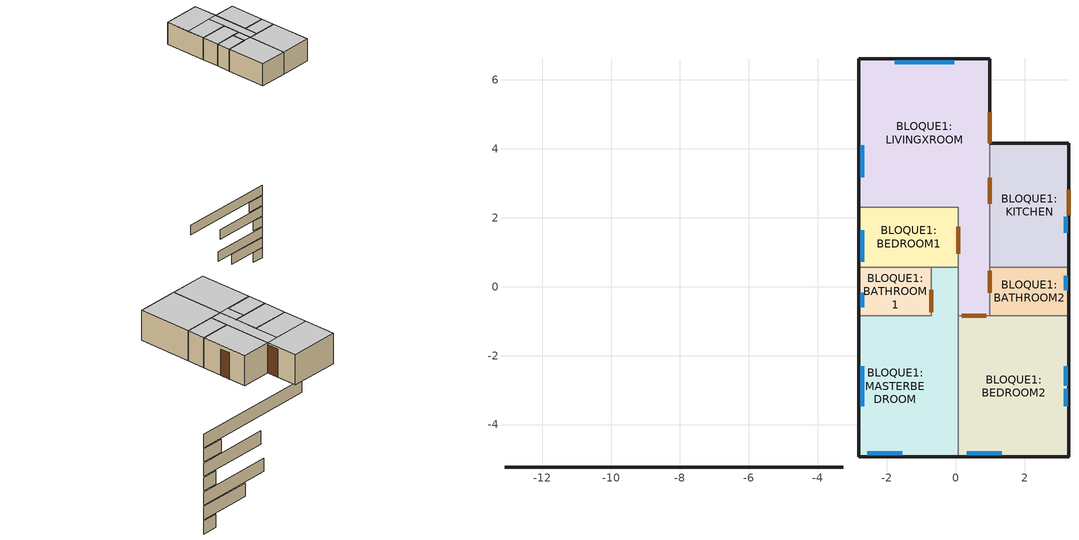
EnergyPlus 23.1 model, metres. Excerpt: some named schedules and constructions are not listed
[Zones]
BLOQUE1:LIVINGXROOM
 floor othersideconditionsmodel (SUELO CASO BASE MULCHEN): 0.08,2.31 0.99,2.3 0.99,-0.84 0.08,-0.84 z0; -2.81,6.61 0.99,6.61 0.99,2.3 -2.81,2.31 z0
 wall outside (MURO CASO BASE MULCHEN 01): 0.99,4.16 0.99,6.61 -2.81,6.61 -2.81,2.31 z0:2.3
 wall outside (LinearBridgingConstruction): -3.26,-5.24 -13.09,-5.24 z-11.1:-10.1
 wall to BLOQUE1:BEDROOM1 (Lightweight 2 x 25mm gypsum plasterboard with 100mm cavity): -2.81,2.31 0.08,2.31 0.08,0.56 z0:2.3
 wall to BLOQUE1:MASTERBEDROOM (Lightweight 2 x 25mm gypsum plasterboard with 100mm cavity): 0.08,0.56 0.08,-0.84 z0:2.3
 wall to BLOQUE1:BEDROOM2 (Lightweight 2 x 25mm gypsum plasterboard with 100mm cavity): 0.08,-0.84 0.99,-0.84 z0:2.3
 wall to BLOQUE1:BATHROOM2 (Lightweight 2 x 25mm gypsum plasterboard with 100mm cavity): 0.99,-0.84 0.99,0.56 z0:2.3
 wall to BLOQUE1:KITCHEN (Lightweight 2 x 25mm gypsum plasterboard with 100mm cavity): 0.99,0.56 0.99,4.16 z0:2.3
 window (VENTANA CASO BASE MULCHEN - 1001): -0.03,6.51 -1.77,6.51 z0.74:1.96; -2.71,4.11 -2.71,3.18 z1.04:1.96
 door inside (Puerta interior del proyecto): 0.08,1.74 0.08,0.95 z0:2.1; 0.18,-0.84 0.89,-0.84 / 0.99,-0.18 0.99,0.46 / 0.99,2.42 0.99,3.16 z0:2.12
 door (Copia de Wooden door): 0.99,4.17 0.99,5.06 z0:2.12
 ceiling adiabatic (CIELO FALSO CASO BASE MULCHEN_Reversed): 0.08,4.16 -2.81,4.16 -2.81,2.31 0.08,2.31 z2.3; 0.99,4.16 0.08,4.16 0.08,-0.84 0.99,-0.84 z2.3; 0.99,6.61 -2.81,6.61 -2.81,4.16 0.99,4.16 z2.3
BLOQUE1:BEDROOM1
 floor othersideconditionsmodel (SUELO CASO BASE MULCHEN): -2.81,2.31 0.08,2.31 0.08,0.56 -2.81,0.56 z0
 wall outside (MURO CASO BASE MULCHEN 01): -2.81,2.31 -2.81,0.56 z0:2.3
 wall outside (LinearBridgingConstruction): -3.26,-5.24 -5,-5.24 z-12.2:-11.2
 wall to BLOQUE1:BATHROOM1 (Lightweight 2 x 25mm gypsum plasterboard with 100mm cavity): -2.81,0.56 -0.71,0.56 z0:2.3
 wall to BLOQUE1:MASTERBEDROOM (Lightweight 2 x 25mm gypsum plasterboard with 100mm cavity): -0.71,0.56 0.08,0.56 z0:2.3
 window (VENTANA CASO BASE MULCHEN - 1001): -2.71,1.64 -2.71,0.73 z1.07:1.99
 ceiling adiabatic (CIELO FALSO CASO BASE MULCHEN_Reversed): 0.08,2.31 -2.81,2.31 -2.81,0.56 0.08,0.56 z2.3
BLOQUE1:MASTERBEDROOM
 floor othersideconditionsmodel (SUELO CASO BASE MULCHEN): -2.81,-0.84 -0.71,-0.84 -0.71,-4.94 -2.81,-4.94 z0; -0.71,0.56 0.08,0.56 0.08,-4.94 -0.71,-4.94 z0
 wall outside (MURO CASO BASE MULCHEN 01): -2.81,-0.84 -2.81,-4.94 0.08,-4.94 z0:2.3
 wall outside (LinearBridgingConstruction): -3.26,-5.24 -8.99,-5.24 z-13.3:-12.3
 wall to BLOQUE1:BATHROOM1 (Lightweight 2 x 25mm gypsum plasterboard with 100mm cavity): -0.71,0.56 -0.71,-0.84 -2.81,-0.84 z0:2.3
 wall to BLOQUE1:BEDROOM2 (Lightweight 2 x 25mm gypsum plasterboard with 100mm cavity): 0.08,-4.94 0.08,-0.84 z0:2.3
 window (VENTANA CASO BASE MULCHEN - 1001): -2.71,-2.3 -2.71,-3.47 z1.07:1.99; -2.57,-4.84 -1.55,-4.84 z1.03:1.96
 door inside (Puerta interior del proyecto): -0.71,-0.09 -0.71,-0.74 z0:2.11
 ceiling adiabatic (CIELO FALSO CASO BASE MULCHEN_Reversed): 0.08,0.56 -0.71,0.56 -0.71,-0.84 0.08,-0.84 z2.3; 0.08,-0.84 -2.81,-0.84 -2.81,-4.94 0.08,-4.94 z2.3
BLOQUE1:BEDROOM2
 floor othersideconditionsmodel (SUELO CASO BASE MULCHEN): 0.08,-0.84 3.29,-0.84 3.29,-4.94 0.08,-4.94 z0
 wall outside (MURO CASO BASE MULCHEN 01): 0.08,-4.94 3.29,-4.94 3.29,-0.84 z0:2.3
 wall outside (LinearBridgingConstruction): -3.26,-5.24 -9.26,-5.24 z-15.5:-14.5
 wall to BLOQUE1:BATHROOM2 (Lightweight 2 x 25mm gypsum plasterboard with 100mm cavity): 3.29,-0.84 0.99,-0.84 z0:2.3
 window (VENTANA CASO BASE MULCHEN - 1001): 0.32,-4.84 1.34,-4.84 z1.04:1.96; 3.19,-2.88 3.19,-2.31 / 3.19,-3.47 3.19,-2.96 z1.04:1.95
 ceiling adiabatic (CIELO FALSO CASO BASE MULCHEN_Reversed): 3.29,-0.84 0.08,-0.84 0.08,-4.94 3.29,-4.94 z2.3
BLOQUE1:BATHROOM2
 floor othersideconditionsmodel (SUELO CASO BASE MULCHEN): 0.99,0.56 3.29,0.56 3.29,-0.84 0.99,-0.84 z0
 wall outside (MURO CASO BASE MULCHEN 01): 3.29,-0.84 3.29,0.56 z0:2.3
 wall outside (LinearBridgingConstruction): -3.26,-5.24 -4.45,-5.24 z-17.7:-16.7
 wall to BLOQUE1:KITCHEN (Lightweight 2 x 25mm gypsum plasterboard with 100mm cavity_Rev): 3.29,0.56 0.99,0.56 z0:2.3
 window (VENTANA CASO BASE MULCHEN - 1001): 3.19,-0.1 3.19,0.32 z1.51:1.98
 ceiling adiabatic (CIELO FALSO CASO BASE MULCHEN_Reversed): 3.29,0.56 0.99,0.56 0.99,-0.84 3.29,-0.84 z2.3
BLOQUE1:KITCHEN
 floor othersideconditionsmodel (SUELO CASO BASE MULCHEN): 0.99,4.16 3.29,4.16 3.29,0.56 0.99,0.56 z0
 wall outside (MURO CASO BASE MULCHEN 01): 3.29,0.56 3.29,4.16 0.99,4.16 z0:2.3
 wall outside (LinearBridgingConstruction): -3.26,-5.24 -7.4,-5.24 z-16.6:-15.6
 window (VENTANA CASO BASE MULCHEN - 1001): 3.19,1.56 3.19,2.03 z1.04:1.95
 door (Puerta exterior del proyecto): 3.29,2.07 3.29,2.82 z0:1.99
 ceiling adiabatic (CIELO FALSO CASO BASE MULCHEN_Reversed): 3.29,4.16 0.99,4.16 0.99,0.56 3.29,0.56 z2.3
BLOQUE1:BATHROOM1
 floor othersideconditionsmodel (SUELO CASO BASE MULCHEN): -2.81,0.56 -0.71,0.56 -0.71,-0.84 -2.81,-0.84 z0
 wall outside (MURO CASO BASE MULCHEN 01): -2.81,0.56 -2.81,-0.84 z0:2.3
 wall outside (LinearBridgingConstruction): -3.26,-5.24 -4.45,-5.24 z-14.4:-13.4
 window (VENTANA CASO BASE MULCHEN - 1001): -2.71,-0.18 -2.71,-0.6 z1.5:1.98
 ceiling adiabatic (CIELO FALSO CASO BASE MULCHEN_Reversed): -0.71,0.56 -2.81,0.56 -2.81,-0.84 -0.71,-0.84 z2.3
[Construction]
Puerta interior del proyecto_Rev: Painted Oak_.035
[ZoneControl:Thermostat:OperativeTemperature] Radiative Fraction Input Mode=Constant; Fixed Radiative Fraction=0.5
Name | Thermostat
 | BLOQUE1:LIVINGXROOM Thermostat
 | BLOQUE1:BEDROOM1 Thermostat
 | BLOQUE1:MASTERBEDROOM Thermostat
 | BLOQUE1:BATHROOM1 Thermostat
 | BLOQUE1:BEDROOM2 Thermostat
 | BLOQUE1:KITCHEN Thermostat
 | BLOQUE1:BATHROOM2 Thermostat
[ZoneHVAC:IdealLoadsAirSystem] Maximum Heating Supply Air Temperature {C}=99; Minimum Cooling Supply Air Temperature {C}=-99; Maximum Heating Supply Air Humidity Ratio {kgWater/kgDryAir}=0.001; Minimum Cooling Supply Air Humidity Ratio {kgWater/kgDryAir}=0.01; Heating Limit=LimitCapacity; Maximum Heating Air Flow Rate {m3/s}=Autosize; Maximum Sensible Heating Capacity {W}=Autosize; Cooling Limit=LimitFlowRateAndCapacity; Maximum Cooling Air Flow Rate {m3/s}=Autosize; Maximum Total Cooling Capacity {W}=Autosize; Dehumidification Control Type=None; Humidification Control Type=None; Outdoor Air Economizer Type=NoEconomizer
Name | Heating Availability Schedule | Cooling Availability Schedule
BLOQUE1:LIVINGXROOM Ideal Loads Air | BLOQUE1:LIVINGXROOM Heating Availability Sch | BLOQUE1:LIVINGXROOM Cooling Availability Sch
BLOQUE1:BEDROOM1 Ideal Loads Air | BLOQUE1:BEDROOM1 Heating Availability Sch | BLOQUE1:BEDROOM1 Cooling Availability Sch
BLOQUE1:MASTERBEDROOM Ideal Loads Air | BLOQUE1:MASTERBEDROOM Heating Availability Sch | BLOQUE1:MASTERBEDROOM Cooling Availability Sch
BLOQUE1:BATHROOM1 Ideal Loads Air | BLOQUE1:BATHROOM1 Heating Availability Sch | BLOQUE1:BATHROOM1 Cooling Availability Sch
BLOQUE1:BEDROOM2 Ideal Loads Air | BLOQUE1:BEDROOM2 Heating Availability Sch | BLOQUE1:BEDROOM2 Cooling Availability Sch
BLOQUE1:KITCHEN Ideal Loads Air | BLOQUE1:KITCHEN Heating Availability Sch | BLOQUE1:KITCHEN Cooling Availability Sch
BLOQUE1:BATHROOM2 Ideal Loads Air | BLOQUE1:BATHROOM2 Heating Availability Sch | BLOQUE1:BATHROOM2 Cooling Availability Sch
[Schedule:Compact]
BLOQUE1:LIVINGXROOM Heating Availability Sch; BLOQUE1:LIVINGXROOM Cooling Availability Sch; BLOQUE1:BEDROOM1 Heating Availability Sch; BLOQUE1:BEDROOM1 Cooling Availability Sch; BLOQUE1:MASTERBEDROOM Heating Availability Sch; BLOQUE1:MASTERBEDROOM Cooling Availability Sch; BLOQUE1:BATHROOM1 Heating Availability Sch: Through: 01/01, For: Alldays, Until: 24:00, 1, Through: 01/02, For: Alldays, Until: 24:00, 1, Through: 01/03, For: Alldays, Until: 24:00, 1, Through: 01/04, For: Alldays, Until: 24:00, 1, Through: 01/05, For: Alldays, Until: 24:00, 1, Through: 01/06, For: Alldays, Until: 24:00, 1, Through: 01/07, For: Alldays, Until: 24:00, 1, Through: 01/08, For: Alldays, Until: 24:00, 1, Through: 01/09, For: Alldays, Until: 24:00, 1, Through: 01/10, For: Alldays, Until: 24:00, 1, Through: 01/11, For: Alldays, Until: 24:00, 1, Through: 01/12, For: Alldays, Until: 24:00, 1, Through: 01/13, For: Alldays, Until: 24:00, 1, Through: 01/14, For: Alldays, Until: 24:00, 1, Through: 01/15, For: Alldays, Until: 24:00, 1, Through: 01/16, For: Alldays, Until: 24:00, 1, Through: 01/17, For: Alldays, Until: 24:00, 1, Through: 01/18, For: Alldays, Until: 24:00, 1, Through: 01/19, For: Alldays, Until: 24:00, 1, Through: 01/20, For: Alldays, Until: 24:00, 1, Through: 01/21, For: Alldays, Until: 24:00, 1, Through: 01/22, For: Alldays, Until: 24:00, 1, Through: 01/23, For: Alldays, Until: 24:00, 1, Through: 01/24, For: Alldays, Until: 24:00, 1, Through: 01/25, For: Alldays, Until: 24:00, 1, Through: 01/26, For: Alldays, Until: 24:00, 1, Through: 01/27, For: Alldays, Until: 24:00, 1, Through: 01/28, For: Alldays, Until: 24:00, 1, Through: 01/29, For: Alldays, Until: 24:00, 1, Through: 01/30, For: Alldays, Until: 24:00, 1, Through: 01/31, For: Alldays, Until: 24:00, 1, Through: 02/01, For: Alldays, Until: 24:00, 1, Through: 02/02, For: Alldays, Until: 24:00, 1, Through: 02/03, For: Alldays, Until: 24:00, 1, Through: 02/04, For: Alldays, Until: 24:00, 1, Through: 02/05, For: Alldays, Until: 24:00, 1, Through: 02/06, For: Alldays, Until: 24:00, 1, Through: 02/07, For: Alldays, Until: 24:00, 1, Through: 02/08, For: Alldays, Until: 24:00, 1, Through: 02/09, For: Alldays, Until: 24:00, 1, Through: 02/10, For: Alldays, Until: 24:00, 1, Through: 02/11, For: Alldays, Until: 24:00, 1, Through: 02/12, For: Alldays, Until: 24:00, 1, Through: 02/13, For: Alldays, Until: 24:00, 1, Through: 02/14, For: Alldays, Until: 24:00, 1, Through: 02/15, For: Alldays, Until: 24:00, 1, Through: 02/16, For: Alldays, Until: 24:00, 1, Through: 02/17, For: Alldays, Until: 24:00, 1, Through: 02/18, For: Alldays, Until: 24:00, 1, Through: 02/19, For: Alldays, Until: 24:00, 1, Through: 02/20, For: Alldays, Until: 24:00, 1, Through: 02/21, For: Alldays, Until: 24:00, 1, Through: 02/22, For: Alldays, Until: 24:00, 1, Through: 02/23, For: Alldays, Until: 24:00, 1, Through: 02/24, For: Alldays, Until: 24:00, 1, Through: 02/25, For: Alldays, Until: 24:00, 1, Through: 02/26, For: Alldays, Until: 24:00, 1, Through: 02/27, For: Alldays, Until: 24:00, 1, Through: 02/28, For: Alldays, Until: 24:00, 1, Through: 03/01, For: Alldays, Until: 24:00, 1, Through: 03/02, For: Alldays, Until: 24:00, 1, Through: 03/03, For: Alldays, Until: 24:00, 1, Through: 03/04, For: Alldays, Until: 24:00, 1, Through: 03/05, For: Alldays, Until: 24:00, 1, Through: 03/06, For: Alldays, Until: 24:00, 1, Through: 03/07, For: Alldays, Until: 24:00, 1, Through: 03/08, For: Alldays, Until: 24:00, 1, Through: 03/09, For: Alldays, Until: 24:00, 1, Through: 03/10, For: Alldays, Until: 24:00, 1, Through: 03/11, For: Alldays, Until: 24:00, 1, Through: 03/12, For: Alldays, Until: 24:00, 1, Through: 03/13, For: Alldays, Until: 24:00, 1, Through: 03/14, For: Alldays, Until: 24:00, 1, Through: 03/15, For: Alldays, Until: 24:00, 1, Through: 03/16, For: Alldays, Until: 24:00, 1, Through: 03/17, For: Alldays, Until: 24:00, 1, Through: 03/18, For: Alldays, Until: 24:00, 1, Through: 03/19, For: Alldays, Until: 24:00, 1, Through: 03/20, For: Alldays, Until: 24:00, 1, Through: 03/21, For: Alldays, Until: 24:00, 1, Through: 03/22, For: Alldays, Until: 24:00, 1, Through: 03/23, For: Alldays, Until: 24:00, 1, Through: 03/24, For: Alldays, Until: 24:00, 1, Through: 03/25, For: Alldays, Until: 24:00, 1, Through: 03/26, For: Alldays, Until: 24:00, 1, Through: 03/27, For: Alldays, Until: 24:00, 1, Through: 03/28, For: Alldays, Until: 24:00, 1, Through: 03/29, For: Alldays, Until: 24:00, 1, Through: 03/30, For: Alldays, Until: 24:00, 1, Through: 03/31, For: Alldays, Until: 24:00, 1, Through: 04/01, For: Alldays, Until: 24:00, 1, Through: 04/02, For: Alldays, Until: 24:00, 1, Through: 04/03, For: Alldays, Until: 24:00, 1, Through: 04/04, For: Alldays, Until: 24:00, 1, Through: 04/05, For: Alldays, Until: 24:00, 1, Through: 04/06, For: Alldays, Until: 24:00, 1, Through: 04/07, For: Alldays, Until: 24:00, 1, Through: 04/08, For: Alldays, Until: 24:00, 1, Through: 04/09, For: Alldays, Until: 24:00, 1, Through: 04/10, For: Alldays, Until: 24:00, 1, Through: 04/11, For: Alldays, Until: 24:00, 1, Through: 04/12, For: Alldays, Until: 24:00, 1, Through: 04/13, For: Alldays, Until: 24:00, 1, Through: 04/14, For: Alldays, Until: 24:00, 1, Through: 04/15, For: Alldays, Until: 24:00, 1, Through: 04/16, For: Alldays, Until: 24:00, 1, Through: 04/17, For: Alldays, Until: 24:00, 1, Through: 04/18, For: Alldays, Until: 24:00, 1, Through: 04/19, For: Alldays, Until: 24:00, 1, Through: 04/20, For: Alldays, Until: 24:00, 1, Through: 04/21, For: Alldays, Until: 24:00, 1, Through: 04/22, For: Alldays, Until: 24:00, 1, Through: 04/23, For: Alldays, Until: 24:00, 1, Through: 04/24, For: Alldays, Until: 24:00, 1, Through: 04/25, For: Alldays, Until: 24:00, 1, Through: 04/26, For: Alldays, Until: 24:00, 1, Through: 04/27, For: Alldays, Until: 24:00, 1, Through: 04/28, For: Alldays, Until: 24:00, 1, Through: 04/29, For: Alldays, Until: 24:00, 1, Through: 04/30, For: Alldays, Until: 24:00, 1, Through: 05/01, For: Alldays, Until: 24:00, 1, Through: 05/02, For: Alldays, Until: 24:00, 1, Through: 05/03, For: Alldays, Until: 24:00, 1, Through: 05/04, For: Alldays, Until: 24:00, 1, Through: 05/05, For: Alldays, Until: 24:00, 1, Through: 05/06, For: Alldays, Until: 24:00, 1, Through: 05/07, For: Alldays, Until: 24:00, 1, Through: 05/08, For: Alldays, Until: 24:00, 1, Through: 05/09, For: Alldays, Until: 24:00, 1, Through: 05/10, For: Alldays, Until: 24:00, 1, Through: 05/11, For: Alldays, Until: 24:00, 1, Through: 05/12, For: Alldays, Until: 24:00, 1, Through: 05/13, For: Alldays, Until: 24:00, 1, Through: 05/14, For: Alldays, Until: 24:00, 1, Through: 05/15, For: Alldays, Until: 24:00, 1, Through: 05/16, For: Alldays, Until: 24:00, 1, Through: 05/17, For: Alldays, Until: 24:00, 1, Through: 05/18, For: Alldays, Until: 24:00, 1, Through: 05/19, For: Alldays, Until: 24:00, 1, Through: 05/20, For: Alldays, Until: 24:00, 1, Through: 05/21, For: Alldays, Until: 24:00, 1, Through: 05/22, For: Alldays, Until: 24:00, 1, Through: 05/23, For: Alldays, Until: 24:00, 1, Through: 05/24, For: Alldays, Until: 24:00, 1, Through: 05/25, For: Alldays, Until: 24:00, 1, Through: 05/26, For: Alldays, Until: 24:00, 1, Through: 05/27, For: Alldays, Until: 24:00, 1, Through: 05/28, For: Alldays, Until: 24:00, 1, Through: 05/29, For: Alldays, Until: 24:00, 1, Through: 05/30, For: Alldays, Until: 24:00, 1, Through: 05/31, For: Alldays, Until: 24:00, 1, Through: 06/01, For: Alldays, Until: 24:00, 1, Through: 06/02, For: Alldays, Until: 24:00, 1, Through: 06/03, For: Alldays, Until: 24:00, 1, Through: 06/04, For: Alldays, Until: 24:00, 1, Through: 06/05, For: Alldays, Until: 24:00, 1, Through: 06/06, For: Alldays, Until: 24:00, 1, Through: 06/07, For: Alldays, Until: 24:00, 1, Through: 06/08, For: Alldays, Until: 24:00, 1, Through: 06/09, For: Alldays, Until: 24:00, 1, Through: 06/10, For: Alldays, Until: 24:00, 1, Through: 06/11, For: Alldays, Until: 24:00, 1, Through: 06/12, For: Alldays, Until: 24:00, 1, Through: 06/13, For: Alldays, Until: 24:00, 1, Through: 06/14, For: Alldays, Until: 24:00, 1, Through: 06/15, For: Alldays, Until: 24:00, 1, Through: 06/16, For: Alldays, Until: 24:00, 1, Through: 06/17, For: Alldays, Until: 24:00, 1, Through: 06/18, For: Alldays, Until: 24:00, 1, Through: 06/19, For: Alldays, Until: 24:00, 1, Through: 06/20, For: Alldays, Until: 24:00, 1, Through: 06/21, For: Alldays, Until: 24:00, 1, Through: 06/22, For: Alldays, Until: 24:00, 1, Through: 06/23, For: Alldays, Until: 24:00, 1, Through: 06/24, For: Alldays, Until: 24:00, 1, Through: 06/25, For: Alldays, Until: 24:00, 1, Through: 06/26, For: Alldays, Until: 24:00, 1, Through: 06/27, For: Alldays, Until: 24:00, 1, Through: 06/28, For: Alldays, Until: 24:00, 1, Through: 06/29, For: Alldays, Until: 24:00, 1, Through: 06/30, For: Alldays, Until: 24:00, 1, Through: 07/01, For: Alldays, Until: 24:00, 1, Through: 07/02, For: Alldays, Until: 24:00, 1, Through: 07/03, For: Alldays, Until: 24:00, 1, Through: 07/04, For: Alldays, Until: 24:00, 1, Through: 07/05, For: Alldays, Until: 24:00, 1, Through: 07/06, For: Alldays, Until: 24:00, 1, Through: 07/07, For: Alldays, Until: 24:00, 1, Through: 07/08, For: Alldays, Until: 24:00, 1, Through: 07/09, For: Alldays, Until: 24:00, 1, Through: 07/10, For: Alldays, Until: 24:00, 1, Through: 07/11, For: Alldays, Until: 24:00, 1, Through: 07/12, For: Alldays, Until: 24:00, 1, Through: 07/13, For: Alldays, Until: 24:00, 1, Through: 07/14, For: Alldays, Until: 24:00, 1, Through: 07/15, For: Alldays, Until: 24:00, 1, Through: 07/16, For: Alldays, Until: 24:00, 1, Through: 07/17, For: Alldays, Until: 24:00, 1, Through: 07/18, For: Alldays, Until: 24:00, 1, Through: 07/19, For: Alldays, Until: 24:00, 1, Through: 07/20, For: Alldays, Until: 24:00, 1, Through: 07/21, For: Alldays, Until: 24:00, 1, Through: 07/22, For: Alldays, Until: 24:00, 1, Through: 07/23, For: Alldays, Until: 24:00, 1, Through: 07/24, For: Alldays, Until: 24:00, 1, Through: 07/25, For: Alldays, Until: 24:00, 1, Through: 07/26, For: Alldays, Until: 24:00, 1, Through: 07/27, For: Alldays, Until: 24:00, 1, Through: 07/28, For: Alldays, Until: 24:00, 1, Through: 07/29, For: Alldays, Until: 24:00, 1, Through: 07/30, For: Alldays, Until: 24:00, 1, Through: 07/31, For: Alldays, Until: 24:00, 1, Through: 08/01, For: Alldays, Until: 24:00, 1, Through: 08/02, For: Alldays, Until: 24:00, 1, Through: 08/03, For: Alldays, Until: 24:00, 1, Through: 08/04, For: Alldays, Until: 24:00, 1, Through: 08/05, For: Alldays, Until: 24:00, 1, Through: 08/06, For: Alldays, Until: 24:00, 1, Through: 08/07, For: Alldays, Until: 24:00, 1, Through: 08/08, For: Alldays, Until: 24:00, 1, Through: 08/09, For: Alldays, Until: 24:00, 1, Through: 08/10, For: Alldays, Until: 24:00, 1, Through: 08/11, For: Alldays, Until: 24:00, 1, Through: 08/12, For: Alldays, Until: 24:00, 1, Through: 08/13, For: Alldays, Until: 24:00, 1, Through: 08/14, For: Alldays, Until: 24:00, 1, Through: 08/15, For: Alldays, Until: 24:00, 1, Through: 08/16, For: Alldays, Until: 24:00, 1, Through: 08/17, For: Alldays, Until: 24:00, 1, Through: 08/18, For: Alldays, Until: 24:00, 1, Through: 08/19, For: Alldays, Until: 24:00, 1, Through: 08/20, For: Alldays, Until: 24:00, 1, Through: 08/21, For: Alldays, Until: 24:00, 1, Through: 08/22, For: Alldays, Until: 24:00, 1, Through: 08/23, For: Alldays, Until: 24:00, 1, Through: 08/24, For: Alldays, Until: 24:00, 1, Through: 08/25, For: Alldays, Until: 24:00, 1, Through: 08/26, For: Alldays, Until: 24:00, 1, Through: 08/27, For: Alldays, Until: 24:00, 1, Through: 08/28, For: Alldays, Until: 24:00, 1, Through: 08/29, For: Alldays, Until: 24:00, 1, Through: 08/30, For: Alldays, Until: 24:00, 1, Through: 08/31, For: Alldays, Until: 24:00, 1, Through: 09/01, For: Alldays, Until: 24:00, 1, Through: 09/02, For: Alldays, Until: 24:00, 1, Through: 09/03, For: Alldays, Until: 24:00, 1, Through: 09/04, For: Alldays, Until: 24:00, 1, Through: 09/05, For: Alldays, Until: 24:00, 1, Through: 09/06, For: Alldays, Until: 24:00, 1, Through: 09/07, For: Alldays, Until: 24:00, 1, Through: 09/08, For: Alldays, Until: 24:00, 1, Through: 09/09, For: Alldays, Until: 24:00, 1, Through: 09/10, For: Alldays, Until: 24:00, 1, Through: 09/11, For: Alldays, Until: 24:00, 1, Through: 09/12, For: Alldays, Until: 24:00, 1, Through: 09/13, For: Alldays, Until: 24:00, 1, Through: 09/14, For: Alldays, Until: 24:00, 1, Through: 09/15, For: Alldays, Until: 24:00, 1, Through: 09/16, For: Alldays, Until: 24:00, 1, Through: 09/17, For: Alldays, Until: 24:00, 1, Through: 09/18, For: Alldays, Until: 24:00, 1, Through: 09/19, For: Alldays, Until: 24:00, 1, Through: 09/20, For: Alldays, Until: 24:00, 1, Through: 09/21, For: Alldays, Until: 24:00, 1, Through: 09/22, For: Alldays, Until: 24:00, 1, Through: 09/23, For: Alldays, Until: 24:00, 1, Through: 09/24, For: Alldays, Until: 24:00, 1, Through: 09/25, For: Alldays, Until: 24:00, 1, Through: 09/26, For: Alldays, Until: 24:00, 1, Through: 09/27, For: Alldays, Until: 24:00, 1, Through: 09/28, For: Alldays, Until: 24:00, 1, Through: 09/29, For: Alldays, Until: 24:00, 1, Through: 09/30, For: Alldays, Until: 24:00, 1, Through: 10/01, For: Alldays, Until: 24:00, 1, Through: 10/02, For: Alldays, Until: 24:00, 1, Through: 10/03, For: Alldays, Until: 24:00, 1, Through: 10/04, For: Alldays, Until: 24:00, 1, Through: 10/05, For: Alldays, Until: 24:00, 1, Through: 10/06, For: Alldays, Until: 24:00, 1, Through: 10/07, For: Alldays, Until: 24:00, 1, Through: 10/08, For: Alldays, Until: 24:00, 1, Through: 10/09, For: Alldays, Until: 24:00, 1, Through: 10/10, For: Alldays, Until: 24:00, 1, Through: 10/11, For: Alldays, Until: 24:00, 1, Through: 10/12, For: Alldays, Until: 24:00, 1, Through: 10/13, For: Alldays, Until: 24:00, 1, Through: 10/14, For: Alldays, Until: 24:00, 1, Through: 10/15, For: Alldays, Until: 24:00, 1, Through: 10/16, For: Alldays, Until: 24:00, 1, Through: 10/17, For: Alldays, Until: 24:00, 1, Through: 10/18, For: Alldays, Until: 24:00, 1, Through: 10/19, For: Alldays, Until: 24:00, 1, Through: 10/20, For: Alldays, Until: 24:00, 1, Through: 10/21, For: Alldays, Until: 24:00, 1, Through: 10/22, For: Alldays, Until: 24:00, 1, Through: 10/23, For: Alldays, Until: 24:00, 1, Through: 10/24, For: Alldays, Until: 24:00, 1, Through: 10/25, For: Alldays, Until: 24:00, 1, Through: 10/26, For: Alldays, Until: 24:00, 1, Through: 10/27, For: Alldays, Until: 24:00, 1, Through: 10/28, For: Alldays, Until: 24:00, 1, Through: 10/29, For: Alldays, Until: 24:00, 1, Through: 10/30, For: Alldays, Until: 24:00, 1, Through: 10/31, For: Alldays, Until: 24:00, 1, Through: 11/01, For: Alldays, Until: 24:00, 1, Through: 11/02, For: Alldays, Until: 24:00, 1, Through: 11/03, For: Alldays, Until: 24:00, 1, Through: 11/04, For: Alldays, Until: 24:00, 1, Through: 11/05, For: Alldays, Until: 24:00, 1, Through: 11/06, For: Alldays, Until: 24:00, 1, Through: 11/07, For: Alldays, Until: 24:00, 1, Through: 11/08, For: Alldays, Until: 24:00, 1, Through: 11/09, For: Alldays, Until: 24:00, 1, Through: 11/10, For: Alldays, Until: 24:00, 1, Through: 11/11, For: Alldays, Until: 24:00, 1, Through: 11/12, For: Alldays, Until: 24:00, 1, Through: 11/13, For: Alldays, Until: 24:00, 1, Through: 11/14, For: Alldays, Until: 24:00, 1, Through: 11/15, For: Alldays, Until: 24:00, 1, Through: 11/16, For: Alldays, Until: 24:00, 1, Through: 11/17, For: Alldays, Until: 24:00, 1, Through: 11/18, For: Alldays, Until: 24:00, 1, Through: 11/19, For: Alldays, Until: 24:00, 1, Through: 11/20, For: Alldays, Until: 24:00, 1, Through: 11/21, For: Alldays, Until: 24:00, 1, Through: 11/22, For: Alldays, Until: 24:00, 1, Through: 11/23, For: Alldays, Until: 24:00, 1, Through: 11/24, For: Alldays, Until: 24:00, 1, Through: 11/25, For: Alldays, Until: 24:00, 1, Through: 11/26, For: Alldays, Until: 24:00, 1, Through: 11/27, For: Alldays, Until: 24:00, 1, Through: 11/28, For: Alldays, Until: 24:00, 1, Through: 11/29, For: Alldays, Until: 24:00, 1, Through: 11/30, For: Alldays, Until: 24:00, 1, Through: 12/01, For: Alldays, Until: 24:00, 1, Through: 12/02, For: Alldays, Until: 24:00, 1, Through: 12/03, For: Alldays, Until: 24:00, 1, Through: 12/04, For: Alldays, Until: 24:00, 1, Through: 12/05, For: Alldays, Until: 24:00, 1, Through: 12/06, For: Alldays, Until: 24:00, 1, Through: 12/07, For: Alldays, Until: 24:00, 1, Through: 12/08, For: Alldays, Until: 24:00, 1, Through: 12/09, For: Alldays, Until: 24:00, 1, Through: 12/10, For: Alldays, Until: 24:00, 1, Through: 12/11, For: Alldays, Until: 24:00, 1, Through: 12/12, For: Alldays, Until: 24:00, 1, Through: 12/13, For: Alldays, Until: 24:00, 1, Through: 12/14, For: Alldays, Until: 24:00, 1, Through: 12/15, For: Alldays, Until: 24:00, 1, Through: 12/16, For: Alldays, Until: 24:00, 1, Through: 12/17, For: Alldays, Until: 24:00, 1, Through: 12/18, For: Alldays, Until: 24:00, 1, Through: 12/19, For: Alldays, Until: 24:00, 1, Through: 12/20, For: Alldays, Until: 24:00, 1, Through: 12/21, For: Alldays, Until: 24:00, 1, Through: 12/22, For: Alldays, Until: 24:00, 1, Through: 12/23, For: Alldays, Until: 24:00, 1, Through: 12/24, For: Alldays, Until: 24:00, 1, Through: 12/25, For: Alldays, Until: 24:00, 1, Through: 12/26, For: Alldays, Until: 24:00, 1, Through: 12/27, For: Alldays, Until: 24:00, 1, Through: 12/28, For: Alldays, Until: 24:00, 1, Through: 12/29, For: Alldays, Until: 24:00, 1, Through: 12/30, For: Alldays, Until: 24:00, 1, Through: 12/31, For: Alldays, Until: 24:00, 1
BLOQUE1:LIVINGXROOM Cooling SP Sch; BLOQUE1:BEDROOM1 Cooling SP Sch; BLOQUE1:MASTERBEDROOM Cooling SP Sch; BLOQUE1:BATHROOM1 Cooling SP Sch: Through: 01/01, For: Alldays, Until: 24:00, 25, Through: 01/02, For: Alldays, Until: 24:00, 25, Through: 01/03, For: Alldays, Until: 24:00, 25, Through: 01/04, For: Alldays, Until: 24:00, 25, Through: 01/05, For: Alldays, Until: 24:00, 25, Through: 01/06, For: Alldays, Until: 24:00, 25, Through: 01/07, For: Alldays, Until: 24:00, 25, Through: 01/08, For: Alldays, Until: 24:00, 25, Through: 01/09, For: Alldays, Until: 24:00, 25, Through: 01/10, For: Alldays, Until: 24:00, 25, Through: 01/11, For: Alldays, Until: 24:00, 25, Through: 01/12, For: Alldays, Until: 24:00, 25, Through: 01/13, For: Alldays, Until: 24:00, 25, Through: 01/14, For: Alldays, Until: 24:00, 25, Through: 01/15, For: Alldays, Until: 24:00, 25, Through: 01/16, For: Alldays, Until: 24:00, 25, Through: 01/17, For: Alldays, Until: 24:00, 25, Through: 01/18, For: Alldays, Until: 24:00, 25, Through: 01/19, For: Alldays, Until: 24:00, 25, Through: 01/20, For: Alldays, Until: 24:00, 25, Through: 01/21, For: Alldays, Until: 24:00, 25, Through: 01/22, For: Alldays, Until: 24:00, 25, Through: 01/23, For: Alldays, Until: 24:00, 25, Through: 01/24, For: Alldays, Until: 24:00, 25, Through: 01/25, For: Alldays, Until: 24:00, 25, Through: 01/26, For: Alldays, Until: 24:00, 25, Through: 01/27, For: Alldays, Until: 24:00, 25, Through: 01/28, For: Alldays, Until: 24:00, 25, Through: 01/29, For: Alldays, Until: 24:00, 25, Through: 01/30, For: Alldays, Until: 24:00, 25, Through: 01/31, For: Alldays, Until: 24:00, 25, Through: 02/01, For: Alldays, Until: 24:00, 25, Through: 02/02, For: Alldays, Until: 24:00, 25, Through: 02/03, For: Alldays, Until: 24:00, 25, Through: 02/04, For: Alldays, Until: 24:00, 25, Through: 02/05, For: Alldays, Until: 24:00, 25, Through: 02/06, For: Alldays, Until: 24:00, 25, Through: 02/07, For: Alldays, Until: 24:00, 25, Through: 02/08, For: Alldays, Until: 24:00, 25, Through: 02/09, For: Alldays, Until: 24:00, 25, Through: 02/10, For: Alldays, Until: 24:00, 25, Through: 02/11, For: Alldays, Until: 24:00, 25, Through: 02/12, For: Alldays, Until: 24:00, 25, Through: 02/13, For: Alldays, Until: 24:00, 25, Through: 02/14, For: Alldays, Until: 24:00, 25, Through: 02/15, For: Alldays, Until: 24:00, 25, Through: 02/16, For: Alldays, Until: 24:00, 25, Through: 02/17, For: Alldays, Until: 24:00, 25, Through: 02/18, For: Alldays, Until: 24:00, 25, Through: 02/19, For: Alldays, Until: 24:00, 25, Through: 02/20, For: Alldays, Until: 24:00, 25, Through: 02/21, For: Alldays, Until: 24:00, 25, Through: 02/22, For: Alldays, Until: 24:00, 25, Through: 02/23, For: Alldays, Until: 24:00, 25, Through: 02/24, For: Alldays, Until: 24:00, 25, Through: 02/25, For: Alldays, Until: 24:00, 25, Through: 02/26, For: Alldays, Until: 24:00, 25, Through: 02/27, For: Alldays, Until: 24:00, 25, Through: 02/28, For: Alldays, Until: 24:00, 25, Through: 03/01, For: Alldays, Until: 24:00, 25, Through: 03/02, For: Alldays, Until: 24:00, 25, Through: 03/03, For: Alldays, Until: 24:00, 25, Through: 03/04, For: Alldays, Until: 24:00, 25, Through: 03/05, For: Alldays, Until: 24:00, 25, Through: 03/06, For: Alldays, Until: 24:00, 25, Through: 03/07, For: Alldays, Until: 24:00, 25, Through: 03/08, For: Alldays, Until: 24:00, 25, Through: 03/09, For: Alldays, Until: 24:00, 25, Through: 03/10, For: Alldays, Until: 24:00, 25, Through: 03/11, For: Alldays, Until: 24:00, 25, Through: 03/12, For: Alldays, Until: 24:00, 25, Through: 03/13, For: Alldays, Until: 24:00, 25, Through: 03/14, For: Alldays, Until: 24:00, 25, Through: 03/15, For: Alldays, Until: 24:00, 25, Through: 03/16, For: Alldays, Until: 24:00, 25, Through: 03/17, For: Alldays, Until: 24:00, 25, Through: 03/18, For: Alldays, Until: 24:00, 25, Through: 03/19, For: Alldays, Until: 24:00, 25, Through: 03/20, For: Alldays, Until: 24:00, 25, Through: 03/21, For: Alldays, Until: 24:00, 25, Through: 03/22, For: Alldays, Until: 24:00, 25, Through: 03/23, For: Alldays, Until: 24:00, 25, Through: 03/24, For: Alldays, Until: 24:00, 25, Through: 03/25, For: Alldays, Until: 24:00, 25, Through: 03/26, For: Alldays, Until: 24:00, 25, Through: 03/27, For: Alldays, Until: 24:00, 25, Through: 03/28, For: Alldays, Until: 24:00, 25, Through: 03/29, For: Alldays, Until: 24:00, 25, Through: 03/30, For: Alldays, Until: 24:00, 25, Through: 03/31, For: Alldays, Until: 24:00, 25, Through: 04/01, For: Alldays, Until: 24:00, 25, Through: 04/02, For: Alldays, Until: 24:00, 25, Through: 04/03, For: Alldays, Until: 24:00, 25, Through: 04/04, For: Alldays, Until: 24:00, 25, Through: 04/05, For: Alldays, Until: 24:00, 25, Through: 04/06, For: Alldays, Until: 24:00, 25, Through: 04/07, For: Alldays, Until: 24:00, 25, Through: 04/08, For: Alldays, Until: 24:00, 25, Through: 04/09, For: Alldays, Until: 24:00, 25, Through: 04/10, For: Alldays, Until: 24:00, 25, Through: 04/11, For: Alldays, Until: 24:00, 25, Through: 04/12, For: Alldays, Until: 24:00, 25, Through: 04/13, For: Alldays, Until: 24:00, 25, Through: 04/14, For: Alldays, Until: 24:00, 25, Through: 04/15, For: Alldays, Until: 24:00, 25, Through: 04/16, For: Alldays, Until: 24:00, 25, Through: 04/17, For: Alldays, Until: 24:00, 25, Through: 04/18, For: Alldays, Until: 24:00, 25, Through: 04/19, For: Alldays, Until: 24:00, 25, Through: 04/20, For: Alldays, Until: 24:00, 25, Through: 04/21, For: Alldays, Until: 24:00, 25, Through: 04/22, For: Alldays, Until: 24:00, 25, Through: 04/23, For: Alldays, Until: 24:00, 25, Through: 04/24, For: Alldays, Until: 24:00, 25, Through: 04/25, For: Alldays, Until: 24:00, 25, Through: 04/26, For: Alldays, Until: 24:00, 25, Through: 04/27, For: Alldays, Until: 24:00, 25, Through: 04/28, For: Alldays, Until: 24:00, 25, Through: 04/29, For: Alldays, Until: 24:00, 25, Through: 04/30, For: Alldays, Until: 24:00, 25, Through: 05/01, For: Alldays, Until: 24:00, 25, Through: 05/02, For: Alldays, Until: 24:00, 25, Through: 05/03, For: Alldays, Until: 24:00, 25, Through: 05/04, For: Alldays, Until: 24:00, 25, Through: 05/05, For: Alldays, Until: 24:00, 25, Through: 05/06, For: Alldays, Until: 24:00, 25, Through: 05/07, For: Alldays, Until: 24:00, 25, Through: 05/08, For: Alldays, Until: 24:00, 25, Through: 05/09, For: Alldays, Until: 24:00, 25, Through: 05/10, For: Alldays, Until: 24:00, 25, Through: 05/11, For: Alldays, Until: 24:00, 25, Through: 05/12, For: Alldays, Until: 24:00, 25, Through: 05/13, For: Alldays, Until: 24:00, 25, Through: 05/14, For: Alldays, Until: 24:00, 25, Through: 05/15, For: Alldays, Until: 24:00, 25, Through: 05/16, For: Alldays, Until: 24:00, 25, Through: 05/17, For: Alldays, Until: 24:00, 25, Through: 05/18, For: Alldays, Until: 24:00, 25, Through: 05/19, For: Alldays, Until: 24:00, 25, Through: 05/20, For: Alldays, Until: 24:00, 25, Through: 05/21, For: Alldays, Until: 24:00, 25, Through: 05/22, For: Alldays, Until: 24:00, 25, Through: 05/23, For: Alldays, Until: 24:00, 25, Through: 05/24, For: Alldays, Until: 24:00, 25, Through: 05/25, For: Alldays, Until: 24:00, 25, Through: 05/26, For: Alldays, Until: 24:00, 25, Through: 05/27, For: Alldays, Until: 24:00, 25, Through: 05/28, For: Alldays, Until: 24:00, 25, Through: 05/29, For: Alldays, Until: 24:00, 25, Through: 05/30, For: Alldays, Until: 24:00, 25, Through: 05/31, For: Alldays, Until: 24:00, 25, Through: 06/01, For: Alldays, Until: 24:00, 25, Through: 06/02, For: Alldays, Until: 24:00, 25, Through: 06/03, For: Alldays, Until: 24:00, 25, Through: 06/04, For: Alldays, Until: 24:00, 25, Through: 06/05, For: Alldays, Until: 24:00, 25, Through: 06/06, For: Alldays, Until: 24:00, 25, Through: 06/07, For: Alldays, Until: 24:00, 25, Through: 06/08, For: Alldays, Until: 24:00, 25, Through: 06/09, For: Alldays, Until: 24:00, 25, Through: 06/10, For: Alldays, Until: 24:00, 25, Through: 06/11, For: Alldays, Until: 24:00, 25, Through: 06/12, For: Alldays, Until: 24:00, 25, Through: 06/13, For: Alldays, Until: 24:00, 25, Through: 06/14, For: Alldays, Until: 24:00, 25, Through: 06/15, For: Alldays, Until: 24:00, 25, Through: 06/16, For: Alldays, Until: 24:00, 25, Through: 06/17, For: Alldays, Until: 24:00, 25, Through: 06/18, For: Alldays, Until: 24:00, 25, Through: 06/19, For: Alldays, Until: 24:00, 25, Through: 06/20, For: Alldays, Until: 24:00, 25, Through: 06/21, For: Alldays, Until: 24:00, 25, Through: 06/22, For: Alldays, Until: 24:00, 25, Through: 06/23, For: Alldays, Until: 24:00, 25, Through: 06/24, For: Alldays, Until: 24:00, 25, Through: 06/25, For: Alldays, Until: 24:00, 25, Through: 06/26, For: Alldays, Until: 24:00, 25, Through: 06/27, For: Alldays, Until: 24:00, 25, Through: 06/28, For: Alldays, Until: 24:00, 25, Through: 06/29, For: Alldays, Until: 24:00, 25, Through: 06/30, For: Alldays, Until: 24:00, 25, Through: 07/01, For: Alldays, Until: 24:00, 25, Through: 07/02, For: Alldays, Until: 24:00, 25, Through: 07/03, For: Alldays, Until: 24:00, 25, Through: 07/04, For: Alldays, Until: 24:00, 25, Through: 07/05, For: Alldays, Until: 24:00, 25, Through: 07/06, For: Alldays, Until: 24:00, 25, Through: 07/07, For: Alldays, Until: 24:00, 25, Through: 07/08, For: Alldays, Until: 24:00, 25, Through: 07/09, For: Alldays, Until: 24:00, 25, Through: 07/10, For: Alldays, Until: 24:00, 25, Through: 07/11, For: Alldays, Until: 24:00, 25, Through: 07/12, For: Alldays, Until: 24:00, 25, Through: 07/13, For: Alldays, Until: 24:00, 25, Through: 07/14, For: Alldays, Until: 24:00, 25, Through: 07/15, For: Alldays, Until: 24:00, 25, Through: 07/16, For: Alldays, Until: 24:00, 25, Through: 07/17, For: Alldays, Until: 24:00, 25, Through: 07/18, For: Alldays, Until: 24:00, 25, Through: 07/19, For: Alldays, Until: 24:00, 25, Through: 07/20, For: Alldays, Until: 24:00, 25, Through: 07/21, For: Alldays, Until: 24:00, 25, Through: 07/22, For: Alldays, Until: 24:00, 25, Through: 07/23, For: Alldays, Until: 24:00, 25, Through: 07/24, For: Alldays, Until: 24:00, 25, Through: 07/25, For: Alldays, Until: 24:00, 25, Through: 07/26, For: Alldays, Until: 24:00, 25, Through: 07/27, For: Alldays, Until: 24:00, 25, Through: 07/28, For: Alldays, Until: 24:00, 25, Through: 07/29, For: Alldays, Until: 24:00, 25, Through: 07/30, For: Alldays, Until: 24:00, 25, Through: 07/31, For: Alldays, Until: 24:00, 25, Through: 08/01, For: Alldays, Until: 24:00, 25, Through: 08/02, For: Alldays, Until: 24:00, 25, Through: 08/03, For: Alldays, Until: 24:00, 25, Through: 08/04, For: Alldays, Until: 24:00, 25, Through: 08/05, For: Alldays, Until: 24:00, 25, Through: 08/06, For: Alldays, Until: 24:00, 25, Through: 08/07, For: Alldays, Until: 24:00, 25, Through: 08/08, For: Alldays, Until: 24:00, 25, Through: 08/09, For: Alldays, Until: 24:00, 25, Through: 08/10, For: Alldays, Until: 24:00, 25, Through: 08/11, For: Alldays, Until: 24:00, 25, Through: 08/12, For: Alldays, Until: 24:00, 25, Through: 08/13, For: Alldays, Until: 24:00, 25, Through: 08/14, For: Alldays, Until: 24:00, 25, Through: 08/15, For: Alldays, Until: 24:00, 25, Through: 08/16, For: Alldays, Until: 24:00, 25, Through: 08/17, For: Alldays, Until: 24:00, 25, Through: 08/18, For: Alldays, Until: 24:00, 25, Through: 08/19, For: Alldays, Until: 24:00, 25, Through: 08/20, For: Alldays, Until: 24:00, 25, Through: 08/21, For: Alldays, Until: 24:00, 25, Through: 08/22, For: Alldays, Until: 24:00, 25, Through: 08/23, For: Alldays, Until: 24:00, 25, Through: 08/24, For: Alldays, Until: 24:00, 25, Through: 08/25, For: Alldays, Until: 24:00, 25, Through: 08/26, For: Alldays, Until: 24:00, 25, Through: 08/27, For: Alldays, Until: 24:00, 25, Through: 08/28, For: Alldays, Until: 24:00, 25, Through: 08/29, For: Alldays, Until: 24:00, 25, Through: 08/30, For: Alldays, Until: 24:00, 25, Through: 08/31, For: Alldays, Until: 24:00, 25, Through: 09/01, For: Alldays, Until: 24:00, 25, Through: 09/02, For: Alldays, Until: 24:00, 25, Through: 09/03, For: Alldays, Until: 24:00, 25, Through: 09/04, For: Alldays, Until: 24:00, 25, Through: 09/05, For: Alldays, Until: 24:00, 25, Through: 09/06, For: Alldays, Until: 24:00, 25, Through: 09/07, For: Alldays, Until: 24:00, 25, Through: 09/08, For: Alldays, Until: 24:00, 25, Through: 09/09, For: Alldays, Until: 24:00, 25, Through: 09/10, For: Alldays, Until: 24:00, 25, Through: 09/11, For: Alldays, Until: 24:00, 25, Through: 09/12, For: Alldays, Until: 24:00, 25, Through: 09/13, For: Alldays, Until: 24:00, 25, Through: 09/14, For: Alldays, Until: 24:00, 25, Through: 09/15, For: Alldays, Until: 24:00, 25, Through: 09/16, For: Alldays, Until: 24:00, 25, Through: 09/17, For: Alldays, Until: 24:00, 25, Through: 09/18, For: Alldays, Until: 24:00, 25, Through: 09/19, For: Alldays, Until: 24:00, 25, Through: 09/20, For: Alldays, Until: 24:00, 25, Through: 09/21, For: Alldays, Until: 24:00, 25, Through: 09/22, For: Alldays, Until: 24:00, 25, Through: 09/23, For: Alldays, Until: 24:00, 25, Through: 09/24, For: Alldays, Until: 24:00, 25, Through: 09/25, For: Alldays, Until: 24:00, 25, Through: 09/26, For: Alldays, Until: 24:00, 25, Through: 09/27, For: Alldays, Until: 24:00, 25, Through: 09/28, For: Alldays, Until: 24:00, 25, Through: 09/29, For: Alldays, Until: 24:00, 25, Through: 09/30, For: Alldays, Until: 24:00, 25, Through: 10/01, For: Alldays, Until: 24:00, 25, Through: 10/02, For: Alldays, Until: 24:00, 25, Through: 10/03, For: Alldays, Until: 24:00, 25, Through: 10/04, For: Alldays, Until: 24:00, 25, Through: 10/05, For: Alldays, Until: 24:00, 25, Through: 10/06, For: Alldays, Until: 24:00, 25, Through: 10/07, For: Alldays, Until: 24:00, 25, Through: 10/08, For: Alldays, Until: 24:00, 25, Through: 10/09, For: Alldays, Until: 24:00, 25, Through: 10/10, For: Alldays, Until: 24:00, 25, Through: 10/11, For: Alldays, Until: 24:00, 25, Through: 10/12, For: Alldays, Until: 24:00, 25, Through: 10/13, For: Alldays, Until: 24:00, 25, Through: 10/14, For: Alldays, Until: 24:00, 25, Through: 10/15, For: Alldays, Until: 24:00, 25, Through: 10/16, For: Alldays, Until: 24:00, 25, Through: 10/17, For: Alldays, Until: 24:00, 25, Through: 10/18, For: Alldays, Until: 24:00, 25, Through: 10/19, For: Alldays, Until: 24:00, 25, Through: 10/20, For: Alldays, Until: 24:00, 25, Through: 10/21, For: Alldays, Until: 24:00, 25, Through: 10/22, For: Alldays, Until: 24:00, 25, Through: 10/23, For: Alldays, Until: 24:00, 25, Through: 10/24, For: Alldays, Until: 24:00, 25, Through: 10/25, For: Alldays, Until: 24:00, 25, Through: 10/26, For: Alldays, Until: 24:00, 25, Through: 10/27, For: Alldays, Until: 24:00, 25, Through: 10/28, For: Alldays, Until: 24:00, 25, Through: 10/29, For: Alldays, Until: 24:00, 25, Through: 10/30, For: Alldays, Until: 24:00, 25, Through: 10/31, For: Alldays, Until: 24:00, 25, Through: 11/01, For: Alldays, Until: 24:00, 25, Through: 11/02, For: Alldays, Until: 24:00, 25, Through: 11/03, For: Alldays, Until: 24:00, 25, Through: 11/04, For: Alldays, Until: 24:00, 25, Through: 11/05, For: Alldays, Until: 24:00, 25, Through: 11/06, For: Alldays, Until: 24:00, 25, Through: 11/07, For: Alldays, Until: 24:00, 25, Through: 11/08, For: Alldays, Until: 24:00, 25, Through: 11/09, For: Alldays, Until: 24:00, 25, Through: 11/10, For: Alldays, Until: 24:00, 25, Through: 11/11, For: Alldays, Until: 24:00, 25, Through: 11/12, For: Alldays, Until: 24:00, 25, Through: 11/13, For: Alldays, Until: 24:00, 25, Through: 11/14, For: Alldays, Until: 24:00, 25, Through: 11/15, For: Alldays, Until: 24:00, 25, Through: 11/16, For: Alldays, Until: 24:00, 25, Through: 11/17, For: Alldays, Until: 24:00, 25, Through: 11/18, For: Alldays, Until: 24:00, 25, Through: 11/19, For: Alldays, Until: 24:00, 25, Through: 11/20, For: Alldays, Until: 24:00, 25, Through: 11/21, For: Alldays, Until: 24:00, 25, Through: 11/22, For: Alldays, Until: 24:00, 25, Through: 11/23, For: Alldays, Until: 24:00, 25, Through: 11/24, For: Alldays, Until: 24:00, 25, Through: 11/25, For: Alldays, Until: 24:00, 25, Through: 11/26, For: Alldays, Until: 24:00, 25, Through: 11/27, For: Alldays, Until: 24:00, 25, Through: 11/28, For: Alldays, Until: 24:00, 25, Through: 11/29, For: Alldays, Until: 24:00, 25, Through: 11/30, For: Alldays, Until: 24:00, 25, Through: 12/01, For: Alldays, Until: 24:00, 25, Through: 12/02, For: Alldays, Until: 24:00, 25, Through: 12/03, For: Alldays, Until: 24:00, 25, Through: 12/04, For: Alldays, Until: 24:00, 25, Through: 12/05, For: Alldays, Until: 24:00, 25, Through: 12/06, For: Alldays, Until: 24:00, 25, Through: 12/07, For: Alldays, Until: 24:00, 25, Through: 12/08, For: Alldays, Until: 24:00, 25, Through: 12/09, For: Alldays, Until: 24:00, 25, Through: 12/10, For: Alldays, Until: 24:00, 25, Through: 12/11, For: Alldays, Until: 24:00, 25, Through: 12/12, For: Alldays, Until: 24:00, 25, Through: 12/13, For: Alldays, Until: 24:00, 25, Through: 12/14, For: Alldays, Until: 24:00, 25, Through: 12/15, For: Alldays, Until: 24:00, 25, Through: 12/16, For: Alldays, Until: 24:00, 25, Through: 12/17, For: Alldays, Until: 24:00, 25, Through: 12/18, For: Alldays, Until: 24:00, 25, Through: 12/19, For: Alldays, Until: 24:00, 25, Through: 12/20, For: Alldays, Until: 24:00, 25, Through: 12/21, For: Alldays, Until: 24:00, 25, Through: 12/22, For: Alldays, Until: 24:00, 25, Through: 12/23, For: Alldays, Until: 24:00, 25, Through: 12/24, For: Alldays, Until: 24:00, 25, Through: 12/25, For: Alldays, Until: 24:00, 25, Through: 12/26, For: Alldays, Until: 24:00, 25, Through: 12/27, For: Alldays, Until: 24:00, 25, Through: 12/28, For: Alldays, Until: 24:00, 25, Through: 12/29, For: Alldays, Until: 24:00, 25, Through: 12/30, For: Alldays, Until: 24:00, 25, Through: 12/31, For: Alldays, Until: 24:00, 25
